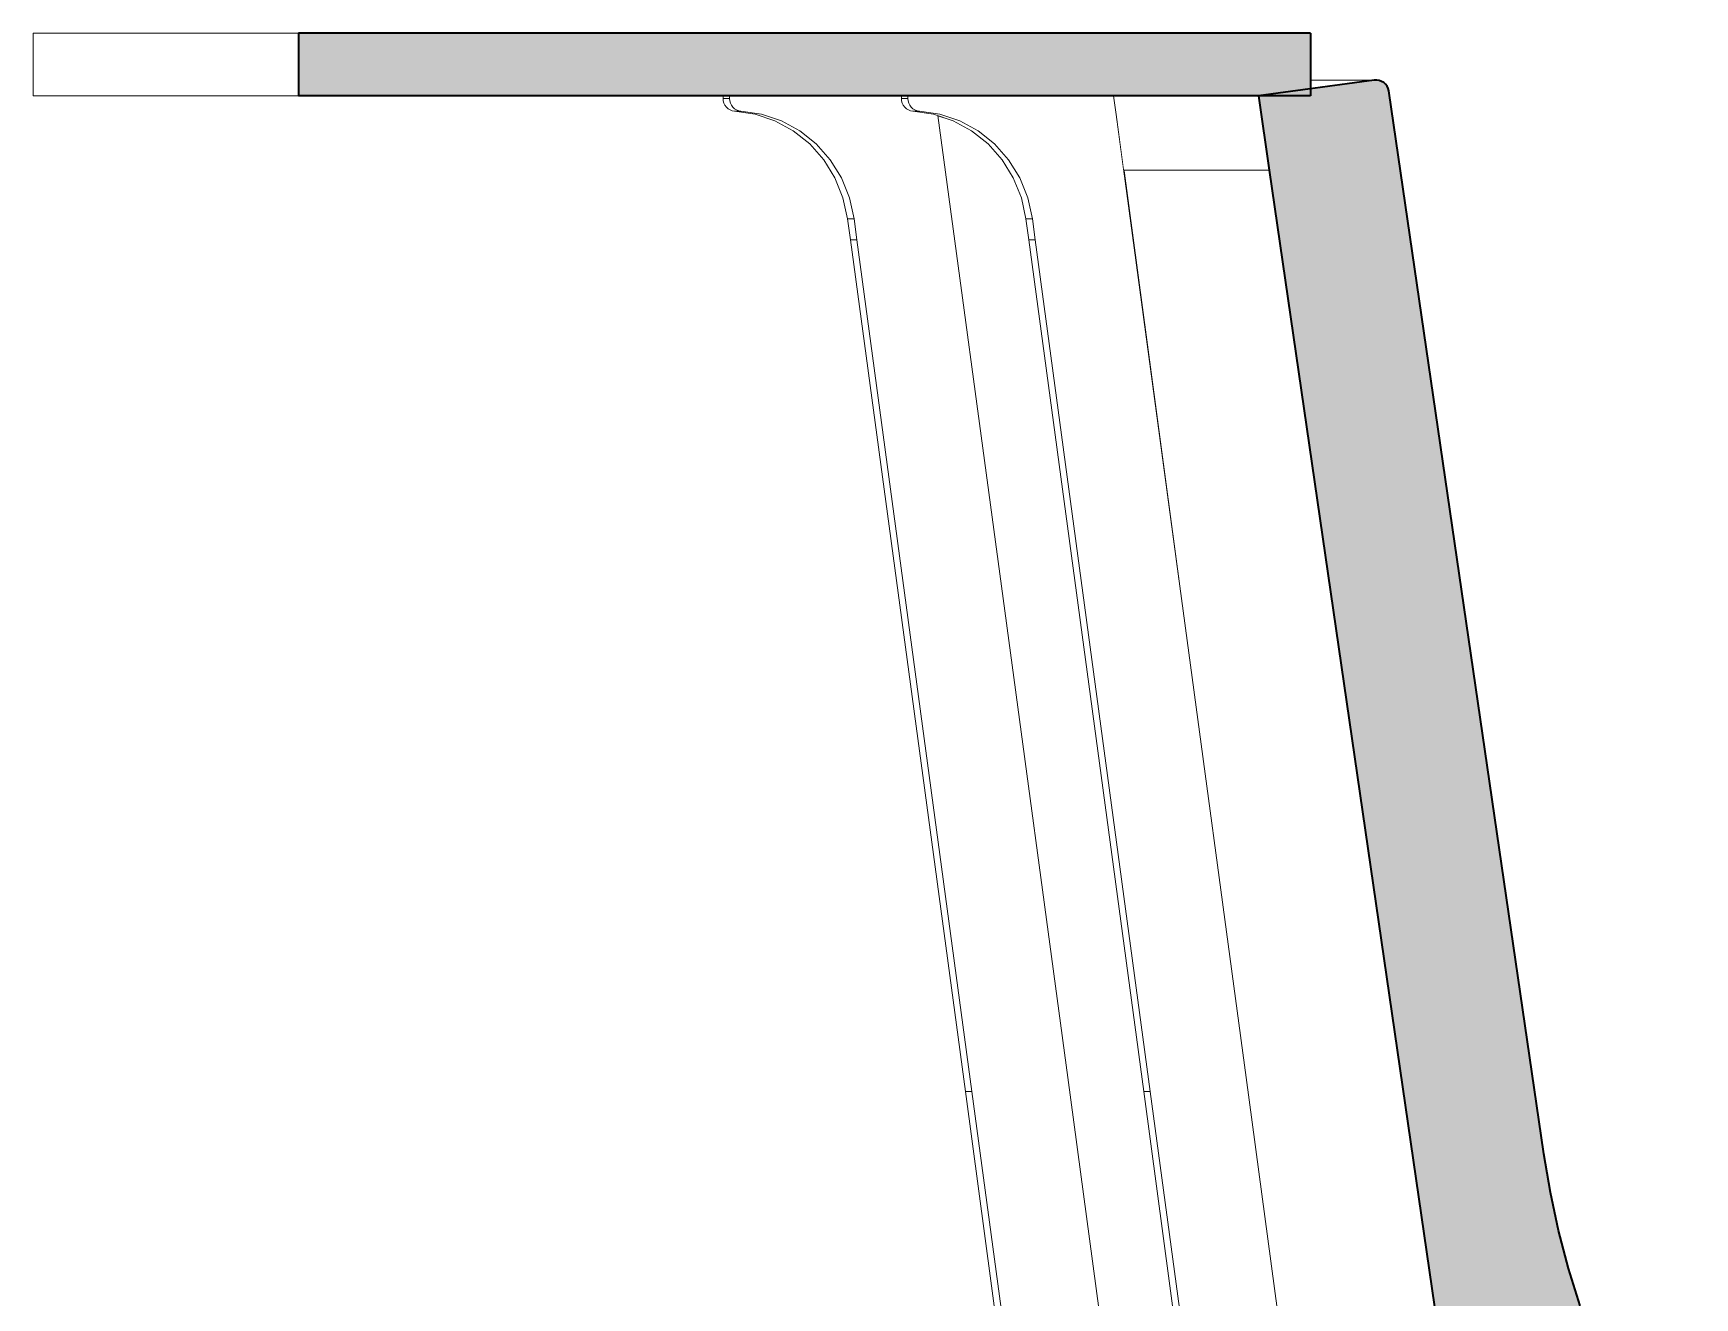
# Model space of a CAD drawing. Header units: millimetres. Extents: x -46169 to 135069, y -86316 to 18123.
# Drawn here: x 122190 to 122853, y -80421 to -79916 of the extents above; entities that cross this region are included whole.
import ezdxf

# ---------------------------------------------------------------- set-up
doc = ezdxf.new("R2010")
doc.units = ezdxf.units.MM
doc.header["$MEASUREMENT"] = 0
doc.linetypes.add('Wipeout_Contour', pattern=[1000, 0, -1000])
doc.layers.add('New_A-25-M_Wall_Int', color=7, linetype='Continuous')
doc.layers.add('New_A-35-M_FFE_Fixed', color=7, linetype='Continuous')
doc.layers.add('New_A-35-M_FFE_Fixed_Pen_No__104', color=7, linetype='Continuous', lineweight=15, true_color=0xa6a6a6)
doc.layers.add('New_A-35-M_FFE_Fixed_Pen_No__44', color=7, linetype='Continuous', lineweight=35, true_color=0x444444)
doc.layers.add('New_A-35-M_FFE_Fixed_Pen_No__93', color=8, linetype='Continuous', lineweight=13)

# ---------------------------------------------------------------- blocks, each defined once
blk = doc.blocks.new('Section Elem_15_3', base_point=(188935.42, -81480.18))
at = {"color": 254, "linetype": 'Wipeout_Contour', "lineweight": 0, "ltscale": 438786.330879}
blk.add_wipeout([(122472.76, -79947.33), (122480.9, -79948.55), (122480.98, -79948.55)], dxfattribs=at).dxf.layer = 'New_A-25-M_Wall_Int'
blk = doc.blocks.new('Section Elem_80_3', base_point=(188935.42, -81480.18))
at = {"color": 254, "linetype": 'Wipeout_Contour', "lineweight": 0, "ltscale": 584219.513288}
blk.add_wipeout([(122190.32, -79941.26), (122296.24, -79941.26), (122296.24, -79916.26), (122190.32, -79916.26)], dxfattribs=at).dxf.layer = 'New_A-35-M_FFE_Fixed'
at = {"color": 254, "linetype": 'Wipeout_Contour', "lineweight": 0, "ltscale": 585806.556246}
blk.add_wipeout([(122700, -79935.04), (122725.44, -79935.04), (122726.45, -79935), (122700, -79935)], dxfattribs=at).dxf.layer = 'New_A-35-M_FFE_Fixed'
at = {"color": 254, "linetype": 'Wipeout_Contour', "lineweight": 0, "ltscale": 584996.880541}
blk.add_wipeout([(122465.61, -79941.26), (122465.61, -79942.34), (122468.2, -79942.34), (122468.2, -79941.26)], dxfattribs=at).dxf.layer = 'New_A-35-M_FFE_Fixed'
at = {"color": 254, "linetype": 'Wipeout_Contour', "lineweight": 0, "ltscale": 585240.258849}
blk.add_wipeout([(122539.46, -79943.28), (122536.87, -79943.28), (122537.13, -79944.19), (122539.72, -79944.19)], dxfattribs=at).dxf.layer = 'New_A-35-M_FFE_Fixed'
at = {"color": 254, "linetype": 'Wipeout_Contour', "lineweight": 0, "ltscale": 585039.276439}
blk.add_wipeout([(122470.17, -79947.33), (122478.39, -79948.55), (122480.9, -79948.55), (122472.76, -79947.33)], dxfattribs=at).dxf.layer = 'New_A-35-M_FFE_Fixed'
at = {"color": 254, "linetype": 'Wipeout_Contour', "lineweight": 0, "ltscale": 585136.774615}
blk.add_wipeout([(122500.19, -79960.46), (122502.78, -79960.46), (122496.21, -79955.21), (122493.62, -79955.21)], dxfattribs=at).dxf.layer = 'New_A-35-M_FFE_Fixed'
at = {"color": 254, "linetype": 'Wipeout_Contour', "lineweight": 0, "ltscale": 585439.970618}
blk.add_wipeout([(122579.56, -79966.8), (122576.97, -79966.8), (122581.44, -79974.04), (122584.03, -79974.04)], dxfattribs=at).dxf.layer = 'New_A-35-M_FFE_Fixed'
at = {"color": 254, "linetype": 'Wipeout_Contour', "lineweight": 0, "ltscale": 585230.984527}
blk.add_wipeout([(122513.47, -79981.97), (122516.06, -79981.97), (122512.85, -79974.04), (122510.27, -79974.04)], dxfattribs=at).dxf.layer = 'New_A-35-M_FFE_Fixed'
at = {"color": 254, "linetype": 'Wipeout_Contour', "lineweight": 0, "ltscale": 585280.665502}
blk.add_wipeout([(122516.46, -79998.78), (122519.05, -79998.78), (122517.91, -79990.34), (122515.32, -79990.34)], dxfattribs=at).dxf.layer = 'New_A-35-M_FFE_Fixed'
at = {"color": 254, "linetype": 'Wipeout_Contour', "lineweight": 0, "ltscale": 585519.072934}
blk.add_wipeout([(122586.5, -79990.34), (122587.64, -79998.78), (122590.22, -79998.78), (122589.09, -79990.34)], dxfattribs=at).dxf.layer = 'New_A-35-M_FFE_Fixed'
at = {"layer": 'New_A-35-M_FFE_Fixed_Pen_No__44', "linetype": 'Continuous'}
for p, q in [((122296.24, -79916.26), (122296.24, -79941.26)), ((122700, -79916.26), (122296.24, -79916.26))]:
    blk.add_line(p, q, dxfattribs=at)
at = {"layer": 'New_A-35-M_FFE_Fixed_Pen_No__93', "linetype": 'Continuous'}
for p, q in [((122190.32, -79916.26), (122190.32, -79941.26)), ((122190.32, -79916.26), (122296.24, -79916.26)), ((122190.32, -79941.26), (122296.24, -79941.26))]:
    blk.add_line(p, q, dxfattribs=at)
at = {"color": 254, "linetype": 'Wipeout_Contour', "lineweight": 0, "ltscale": 585246.670308}
blk.add_wipeout([(122540.7, -79945.78), (122540.13, -79945.03), (122537.55, -79945.03), (122538.11, -79945.78)], dxfattribs=at).dxf.layer = 'New_A-35-M_FFE_Fixed'
at = {"color": 254, "linetype": 'Wipeout_Contour', "lineweight": 0, "ltscale": 585022.59325}
blk.add_wipeout([(122469.27, -79947.19), (122470.17, -79947.33), (122472.76, -79947.33), (122471.86, -79947.19)], dxfattribs=at).dxf.layer = 'New_A-35-M_FFE_Fixed'
at = {"color": 254, "linetype": 'Wipeout_Contour', "lineweight": 0, "ltscale": 585103.353656}
blk.add_wipeout([(122493.62, -79955.21), (122496.21, -79955.21), (122488.87, -79951.2), (122486.28, -79951.2)], dxfattribs=at).dxf.layer = 'New_A-35-M_FFE_Fixed'
at = {"color": 254, "linetype": 'Wipeout_Contour', "lineweight": 0, "ltscale": 585169.830844}
blk.add_wipeout([(122505.79, -79966.8), (122508.38, -79966.8), (122502.78, -79960.46), (122500.19, -79960.46)], dxfattribs=at).dxf.layer = 'New_A-35-M_FFE_Fixed'
at = {"color": 254, "linetype": 'Wipeout_Contour', "lineweight": 0, "ltscale": 585408.258322}
blk.add_wipeout([(122573.96, -79960.46), (122571.37, -79960.46), (122576.97, -79966.8), (122579.56, -79966.8)], dxfattribs=at).dxf.layer = 'New_A-35-M_FFE_Fixed'
at = {"color": 254, "linetype": 'Wipeout_Contour', "lineweight": 0, "ltscale": 585469.404365}
blk.add_wipeout([(122584.03, -79974.04), (122581.44, -79974.04), (122584.65, -79981.97), (122587.24, -79981.97)], dxfattribs=at).dxf.layer = 'New_A-35-M_FFE_Fixed'
at = {"color": 254, "linetype": 'Wipeout_Contour', "lineweight": 0, "ltscale": 585257.276667}
blk.add_wipeout([(122513.47, -79981.97), (122515.32, -79990.34), (122517.91, -79990.34), (122516.06, -79981.97)], dxfattribs=at).dxf.layer = 'New_A-35-M_FFE_Fixed'
at = {"color": 254, "linetype": 'Wipeout_Contour', "lineweight": 0, "ltscale": 585979.087806}
blk.add_wipeout([(122590.22, -79998.78), (122587.64, -79998.78), (122633.48, -80338.79), (122636.07, -80338.79)], dxfattribs=at).dxf.layer = 'New_A-35-M_FFE_Fixed'
at = {"color": 254, "linetype": 'Wipeout_Contour', "lineweight": 0, "ltscale": 585004.873926}
blk.add_wipeout([(122465.95, -79944.19), (122466.37, -79945.03), (122468.96, -79945.03), (122468.54, -79944.19)], dxfattribs=at).dxf.layer = 'New_A-35-M_FFE_Fixed'
at = {"color": 254, "linetype": 'Wipeout_Contour', "lineweight": 0, "ltscale": 585070.554987}
blk.add_wipeout([(122478.39, -79948.55), (122486.28, -79951.2), (122488.87, -79951.2), (122480.98, -79948.55)], dxfattribs=at).dxf.layer = 'New_A-35-M_FFE_Fixed'
at = {"color": 254, "linetype": 'Wipeout_Contour', "lineweight": 0, "ltscale": 585257.561737}
blk.add_wipeout([(122542.17, -79946.88), (122539.58, -79946.88), (122540.45, -79947.19), (122543.03, -79947.19)], dxfattribs=at).dxf.layer = 'New_A-35-M_FFE_Fixed'
at = {"color": 254, "linetype": 'Wipeout_Contour', "lineweight": 0, "ltscale": 585375.203719}
blk.add_wipeout([(122564.8, -79955.21), (122571.37, -79960.46), (122573.96, -79960.46), (122567.39, -79955.21)], dxfattribs=at).dxf.layer = 'New_A-35-M_FFE_Fixed'
at = {"color": 254, "linetype": 'Wipeout_Contour', "lineweight": 0, "ltscale": 585201.54626}
blk.add_wipeout([(122510.27, -79974.04), (122512.85, -79974.04), (122508.38, -79966.8), (122505.79, -79966.8)], dxfattribs=at).dxf.layer = 'New_A-35-M_FFE_Fixed'
at = {"color": 254, "linetype": 'Wipeout_Contour', "lineweight": 0, "ltscale": 585495.690717}
blk.add_wipeout([(122587.24, -79981.97), (122584.65, -79981.97), (122586.5, -79990.34), (122589.09, -79990.34)], dxfattribs=at).dxf.layer = 'New_A-35-M_FFE_Fixed'
at = {"color": 254, "linetype": 'Wipeout_Contour', "lineweight": 0, "ltscale": 585008.247718}
blk.add_wipeout([(122466.37, -79945.03), (122466.93, -79945.78), (122469.52, -79945.78), (122468.96, -79945.03)], dxfattribs=at).dxf.layer = 'New_A-35-M_FFE_Fixed'
at = {"color": 254, "linetype": 'Wipeout_Contour', "lineweight": 0, "ltscale": 585253.932581}
blk.add_wipeout([(122541.38, -79946.4), (122538.8, -79946.4), (122539.58, -79946.88), (122542.17, -79946.88)], dxfattribs=at).dxf.layer = 'New_A-35-M_FFE_Fixed'
at = {"color": 254, "linetype": 'Wipeout_Contour', "lineweight": 0, "ltscale": 585015.510297}
blk.add_wipeout([(122467.62, -79946.4), (122468.41, -79946.88), (122471, -79946.88), (122470.21, -79946.4)], dxfattribs=at).dxf.layer = 'New_A-35-M_FFE_Fixed'
at = {"color": 254, "linetype": 'Wipeout_Contour', "lineweight": 0, "ltscale": 585261.01597}
blk.add_wipeout([(122540.45, -79947.19), (122541.35, -79947.33), (122543.94, -79947.33), (122543.03, -79947.19)], dxfattribs=at).dxf.layer = 'New_A-35-M_FFE_Fixed'
at = {"color": 254, "linetype": 'Wipeout_Contour', "lineweight": 0, "ltscale": 585019.139327}
blk.add_wipeout([(122468.41, -79946.88), (122469.27, -79947.19), (122471.86, -79947.19), (122471, -79946.88)], dxfattribs=at).dxf.layer = 'New_A-35-M_FFE_Fixed'
at = {"color": 254, "linetype": 'Wipeout_Contour', "lineweight": 0, "ltscale": 585277.772184}
blk.add_wipeout([(122552.15, -79948.55), (122543.94, -79947.33), (122541.35, -79947.33), (122549.57, -79948.55)], dxfattribs=at).dxf.layer = 'New_A-35-M_FFE_Fixed'
at = {"color": 254, "linetype": 'Wipeout_Contour', "lineweight": 0, "ltscale": 585011.835955}
blk.add_wipeout([(122469.52, -79945.78), (122466.93, -79945.78), (122467.62, -79946.4), (122470.21, -79946.4)], dxfattribs=at).dxf.layer = 'New_A-35-M_FFE_Fixed'
at = {"color": 254, "linetype": 'Wipeout_Contour', "lineweight": 0, "ltscale": 585243.296939}
blk.add_wipeout([(122539.72, -79944.19), (122537.13, -79944.19), (122537.55, -79945.03), (122540.13, -79945.03)], dxfattribs=at).dxf.layer = 'New_A-35-M_FFE_Fixed'
at = {"color": 254, "linetype": 'Wipeout_Contour', "lineweight": 0, "ltscale": 585308.982715}
blk.add_wipeout([(122549.57, -79948.55), (122557.46, -79951.2), (122560.05, -79951.2), (122552.15, -79948.55)], dxfattribs=at).dxf.layer = 'New_A-35-M_FFE_Fixed'
at = {"color": 254, "linetype": 'Wipeout_Contour', "lineweight": 0, "ltscale": 584999.240385}
blk.add_wipeout([(122468.2, -79942.34), (122465.61, -79942.34), (122465.7, -79943.28), (122468.29, -79943.28)], dxfattribs=at).dxf.layer = 'New_A-35-M_FFE_Fixed'
at = {"color": 254, "linetype": 'Wipeout_Contour', "lineweight": 0, "ltscale": 585250.258299}
blk.add_wipeout([(122540.7, -79945.78), (122538.11, -79945.78), (122538.8, -79946.4), (122541.38, -79946.4)], dxfattribs=at).dxf.layer = 'New_A-35-M_FFE_Fixed'
at = {"color": 254, "linetype": 'Wipeout_Contour', "lineweight": 0, "ltscale": 585341.782845}
blk.add_wipeout([(122560.05, -79951.2), (122557.46, -79951.2), (122564.8, -79955.21), (122567.39, -79955.21)], dxfattribs=at).dxf.layer = 'New_A-35-M_FFE_Fixed'
at = {"color": 254, "linetype": 'Wipeout_Contour', "lineweight": 0, "ltscale": 585001.835253}
blk.add_wipeout([(122465.7, -79943.28), (122465.95, -79944.19), (122468.54, -79944.19), (122468.29, -79943.28)], dxfattribs=at).dxf.layer = 'New_A-35-M_FFE_Fixed'
at = {"color": 254, "linetype": 'Wipeout_Contour', "lineweight": 0, "ltscale": 585237.664705}
blk.add_wipeout([(122539.38, -79942.34), (122536.79, -79942.34), (122536.87, -79943.28), (122539.46, -79943.28)], dxfattribs=at).dxf.layer = 'New_A-35-M_FFE_Fixed'
at = {"color": 254, "linetype": 'Wipeout_Contour', "lineweight": 0, "ltscale": 585235.305739}
blk.add_wipeout([(122539.38, -79941.26), (122536.79, -79941.26), (122536.79, -79942.34), (122539.38, -79942.34)], dxfattribs=at).dxf.layer = 'New_A-35-M_FFE_Fixed'
at = {"color": 254, "linetype": 'Wipeout_Contour', "lineweight": 0, "ltscale": 14395326.28400984}
blk.add_wipeout([(122621.48, -79941.26), (122539.38, -79941.26), (122539.38, -79942.34), (122539.46, -79943.28), (122539.72, -79944.19), (122540.13, -79945.03), (122540.7, -79945.78), (122541.38, -79946.4), (122542.17, -79946.88), (122543.03, -79947.19), (122543.94, -79947.33), (122552.15, -79948.55), (122560.05, -79951.2), (122567.39, -79955.21), (122573.96, -79960.46), (122579.56, -79966.8), (122584.03, -79974.04), (122587.24, -79981.97), (122589.09, -79990.34), (122734.57, -81069.27), (122734.9, -81079.93), (122733.03, -81090.42), (122729.07, -81100.26), (122723.17, -81109), (122715.62, -81116.26), (122706.75, -81121.69), (122696.98, -81125.05), (122686.74, -81126.18), (122685.25, -81126.18), (122684.31, -81126.28), (122683.41, -81126.57), (122682.57, -81127.03), (122681.84, -81127.65), (122681.24, -81128.41), (122680.79, -81129.27), (122680.52, -81130.21), (122680.42, -81131.18), (122680.42, -81132.18), (122839.8, -81132.18), (122839.8, -81131.18), (122839.71, -81130.21), (122839.43, -81129.27), (122838.99, -81128.41), (122838.39, -81127.65), (122837.66, -81127.03), (122836.82, -81126.57), (122835.92, -81126.28), (122834.97, -81126.18), (122831.68, -81126.18), (122821.36, -81125.23), (122811.37, -81122.38), (122802.03, -81117.74), (122793.64, -81111.45), (122786.46, -81103.71), (122780.73, -81094.78), (122776.63, -81084.93), (122774.28, -81074.48), (122742.91, -80841.8), (122742.67, -80836.05), (122743.5, -80830.37), (122745.36, -80824.95), (122748.18, -80820), (122751.86, -80815.69), (122756.28, -80812.2), (122761.25, -80809.63), (122766.6, -80808.1), (122776.29, -80806.46), (122785.97, -80804.79), (122795.65, -80803.09), (122802.12, -80801.93), (122802.28, -80797.9), (122802.45, -80793.22), (122802.61, -80788.55), (122802.75, -80783.87), (122802.87, -80779.19), (122802.98, -80774.52), (122803.08, -80769.84), (122803.16, -80765.16), (122803.21, -80761.54), (122803.25, -80757.91), (122803.29, -80754.29), (122803.31, -80750.66), (122803.33, -80747.07), (122803.33, -80743.41), (122803.33, -80739.79), (122803.32, -80736.16), (122753.88, -80736.16), (122748.72, -80735.68), (122743.72, -80734.26), (122739.05, -80731.94), (122734.86, -80728.79), (122731.27, -80724.92), (122728.4, -80720.46), (122726.35, -80715.53), (122725.18, -80710.31), (122625.49, -79970.97), (122624.07, -79960.52), (122624.07, -79960.46)], dxfattribs=at).dxf.layer = 'New_A-35-M_FFE_Fixed'
at = {"color": 254, "linetype": 'Wipeout_Contour', "lineweight": 0, "ltscale": 439345.65064}
blk.add_wipeout([(122700, -79938.47), (122725.44, -79935.04), (122700, -79935.04)], dxfattribs=at).dxf.layer = 'New_A-35-M_FFE_Fixed'
at = {"color": 254, "linetype": 'Wipeout_Contour', "lineweight": 0, "ltscale": 878432.86776}
blk.add_wipeout([(122621.48, -79941.26), (122624.07, -79960.46), (122624.07, -79960.52), (122625.49, -79970.97), (122683.59, -79970.97), (122679.3, -79941.26)], dxfattribs=at).dxf.layer = 'New_A-35-M_FFE_Fixed'
at = {"color": 254, "linetype": 'Wipeout_Contour', "lineweight": 0, "ltscale": 585740.821831}
blk.add_wipeout([(122516.46, -79998.78), (122562.31, -80338.79), (122564.9, -80338.79), (122519.05, -79998.78)], dxfattribs=at).dxf.layer = 'New_A-35-M_FFE_Fixed'
at = {"color": 254, "linetype": 'Wipeout_Contour', "lineweight": 0, "ltscale": 587395.452132}
blk.add_wipeout([(122633.48, -80338.79), (122731.98, -81069.27), (122734.57, -81069.27), (122636.07, -80338.79)], dxfattribs=at).dxf.layer = 'New_A-35-M_FFE_Fixed'
at = {"layer": 'New_A-35-M_FFE_Fixed_Pen_No__44', "linetype": 'Continuous'}
blk.add_line((122700, -79916.26), (122700, -79941.26), dxfattribs=at)
at = {"layer": 'New_A-35-M_FFE_Fixed_Pen_No__93', "linetype": 'Continuous'}
for p, q in [((122726.45, -79935), (122700, -79935)), ((122725.44, -79935.04), (122700, -79935.04))]:
    blk.add_line(p, q, dxfattribs=at)
at = {"color": 254, "linetype": 'Wipeout_Contour', "lineweight": 0, "ltscale": 586672.431115}
blk.add_wipeout([(122683.59, -79970.97), (122625.49, -79970.97), (122725.17, -80710.23), (122791.02, -80710.23)], dxfattribs=at).dxf.layer = 'New_A-35-M_FFE_Fixed'
at = {"color": 254, "linetype": 'Wipeout_Contour', "lineweight": 0, "ltscale": 586806.594931}
blk.add_wipeout([(122564.9, -80338.79), (122562.31, -80338.79), (122625.13, -80804.68), (122627.72, -80804.68)], dxfattribs=at).dxf.layer = 'New_A-35-M_FFE_Fixed'
at = {"color": 254, "linetype": 'Wipeout_Contour', "lineweight": 0, "ltscale": 4682374.910818895}
blk.add_wipeout([(122536.79, -79941.26), (122468.2, -79941.26), (122468.2, -79942.34), (122468.29, -79943.28), (122468.54, -79944.19), (122468.96, -79945.03), (122469.52, -79945.78), (122470.21, -79946.4), (122471, -79946.88), (122471.86, -79947.19), (122472.76, -79947.33), (122480.98, -79948.55), (122488.87, -79951.2), (122496.21, -79955.21), (122502.78, -79960.46), (122508.38, -79966.8), (122512.85, -79974.04), (122516.06, -79981.97), (122517.91, -79990.34), (122627.72, -80804.68), (122666.73, -80804.68), (122551.37, -79949.15), (122549.57, -79948.55), (122541.35, -79947.33), (122540.45, -79947.19), (122539.58, -79946.88), (122538.8, -79946.4), (122538.11, -79945.78), (122537.55, -79945.03), (122537.13, -79944.19), (122536.87, -79943.28), (122536.79, -79942.34)], dxfattribs=at).dxf.layer = 'New_A-35-M_FFE_Fixed'
at = {"layer": 'New_A-35-M_FFE_Fixed_Pen_No__104', "linetype": 'Continuous'}
blk.add_hatch(color=256, dxfattribs=at).paths.add_polyline_path([(122296.24, -79941.26), (122700, -79941.26), (122700, -79916.26), (122296.24, -79916.26)])
at = {"layer": 'New_A-35-M_FFE_Fixed_Pen_No__44', "linetype": 'Continuous'}
blk.add_line((122700, -79941.26), (122296.24, -79941.26), dxfattribs=at)
at = {"layer": 'New_A-35-M_FFE_Fixed_Pen_No__93', "linetype": 'Continuous'}
for p, q in [((122465.61, -79942.34), (122465.61, -79941.26)), ((122465.7, -79943.28), (122465.61, -79942.34)), ((122465.61, -79942.34), (122468.2, -79942.34)), ((122465.95, -79944.19), (122465.7, -79943.28)), ((122466.37, -79945.03), (122465.95, -79944.19)), ((122466.93, -79945.78), (122466.37, -79945.03)), ((122467.62, -79946.4), (122466.93, -79945.78)), ((122468.2, -79942.34), (122468.2, -79941.26)), ((122468.29, -79943.28), (122468.2, -79942.34)), ((122468.54, -79944.19), (122468.29, -79943.28)), ((122468.96, -79945.03), (122468.54, -79944.19)), ((122469.52, -79945.78), (122468.96, -79945.03)), ((122470.21, -79946.4), (122469.52, -79945.78)), ((122536.79, -79941.26), (122536.79, -79942.34)), ((122536.79, -79942.34), (122536.87, -79943.28)), ((122539.38, -79942.34), (122536.79, -79942.34)), ((122536.87, -79943.28), (122537.13, -79944.19)), ((122537.13, -79944.19), (122537.55, -79945.03)), ((122537.55, -79945.03), (122538.11, -79945.78)), ((122538.11, -79945.78), (122538.8, -79946.4)), ((122539.38, -79941.26), (122539.38, -79942.34)), ((122539.38, -79942.34), (122539.46, -79943.28)), ((122539.46, -79943.28), (122539.72, -79944.19)), ((122539.72, -79944.19), (122540.13, -79945.03)), ((122540.13, -79945.03), (122540.7, -79945.78)), ((122540.7, -79945.78), (122541.38, -79946.4)), ((122468.41, -79946.88), (122467.62, -79946.4)), ((122469.27, -79947.19), (122468.41, -79946.88)), ((122470.17, -79947.33), (122469.27, -79947.19)), ((122478.39, -79948.55), (122470.17, -79947.33)), ((122470.17, -79947.33), (122472.76, -79947.33)), ((122471, -79946.88), (122470.21, -79946.4)), ((122471.86, -79947.19), (122471, -79946.88)), ((122472.76, -79947.33), (122471.86, -79947.19)), ((122480.98, -79948.55), (122472.76, -79947.33)), ((122486.28, -79951.2), (122478.39, -79948.55)), ((122488.87, -79951.2), (122480.98, -79948.55)), ((122493.62, -79955.21), (122486.28, -79951.2)), ((122496.21, -79955.21), (122488.87, -79951.2)), ((122538.8, -79946.4), (122539.58, -79946.88)), ((122539.58, -79946.88), (122540.45, -79947.19)), ((122540.45, -79947.19), (122541.35, -79947.33)), ((122543.94, -79947.33), (122541.35, -79947.33)), ((122541.38, -79946.4), (122542.17, -79946.88)), ((122542.17, -79946.88), (122543.03, -79947.19)), ((122543.03, -79947.19), (122543.94, -79947.33)), ((122500.19, -79960.46), (122493.62, -79955.21)), ((122502.78, -79960.46), (122496.21, -79955.21)), ((122505.79, -79966.8), (122500.19, -79960.46)), ((122508.38, -79966.8), (122502.78, -79960.46)), ((122510.27, -79974.04), (122505.79, -79966.8)), ((122512.85, -79974.04), (122508.38, -79966.8)), ((122513.47, -79981.97), (122510.27, -79974.04)), ((122516.06, -79981.97), (122512.85, -79974.04)), ((122515.32, -79990.34), (122513.47, -79981.97)), ((122517.91, -79990.34), (122516.06, -79981.97)), ((122516.46, -79998.78), (122515.32, -79990.34)), ((122515.32, -79990.34), (122517.91, -79990.34)), ((122519.05, -79998.78), (122517.91, -79990.34)), ((122516.46, -79998.78), (122519.05, -79998.78))]:
    blk.add_line(p, q, dxfattribs=at)
at = {"color": 254, "linetype": 'Wipeout_Contour', "lineweight": 0, "ltscale": 1464481.857652652}
blk.add_wipeout([(122557.46, -79951.2), (122551.37, -79949.15), (122654, -80710.31), (122683.58, -80710.31), (122586.5, -79990.34), (122584.65, -79981.97), (122581.44, -79974.04), (122576.97, -79966.8), (122571.37, -79960.46), (122564.8, -79955.21)], dxfattribs=at).dxf.layer = 'New_A-35-M_FFE_Fixed'
at = {"layer": 'New_A-35-M_FFE_Fixed_Pen_No__104', "linetype": 'Continuous'}
blk.add_hatch(color=256, dxfattribs=at).paths.add_polyline_path([(122731.04, -79938.34), (122730.61, -79937.45), (122730.02, -79936.66), (122729.27, -79936), (122728.4, -79935.49), (122727.45, -79935.15), (122726.45, -79935), (122725.44, -79935.04), (122679.3, -79941.26), (122683.59, -79970.97), (122791.02, -80710.23), (122837.16, -80704.01), (122838.14, -80703.78), (122839.05, -80703.38), (122839.87, -80702.81), (122840.55, -80702.1), (122841.08, -80701.28), (122841.44, -80700.37), (122841.61, -80699.41), (122841.58, -80698.44), (122840.86, -80691.46), (122840.48, -80684.44), (122840.43, -80677.42), (122840.73, -80670.41), (122841.36, -80663.41), (122842.33, -80656.45), (122843.64, -80649.54), (122845.28, -80642.7), (122849.7, -80622.64), (122852.41, -80602.29), (122853.39, -80581.8), (122852.62, -80561.29), (122850.12, -80540.92), (122845.9, -80520.81), (122839.99, -80501.11), (122832.42, -80481.94), (122825.27, -80467.96), (122818.74, -80453.7), (122812.85, -80439.18), (122807.6, -80424.44), (122803, -80409.49), (122799.06, -80394.37), (122795.8, -80379.1), (122793.2, -80363.71), (122731.28, -79939.3)])
at = {"layer": 'New_A-35-M_FFE_Fixed_Pen_No__44', "linetype": 'Continuous', "flags": 128}
for points in [[(122807.6, -80424.44), (122803, -80409.49), (122799.06, -80394.37), (122795.8, -80379.1), (122793.2, -80363.71), (122731.28, -79939.3), (122731.04, -79938.34), (122730.61, -79937.45), (122730.02, -79936.66), (122729.27, -79936), (122728.4, -79935.49), (122727.45, -79935.15), (122726.45, -79935), (122725.44, -79935.04), (122679.3, -79941.26)], [(122679.3, -79941.26), (122683.59, -79970.97), (122791.02, -80710.23)]]:
    blk.add_lwpolyline(points, dxfattribs=at)
at = {"layer": 'New_A-35-M_FFE_Fixed_Pen_No__93', "linetype": 'Continuous'}
for p, q in [((122622.48, -79948.69), (122621.48, -79941.26)), ((122541.35, -79947.33), (122549.57, -79948.55)), ((122543.94, -79947.33), (122552.15, -79948.55)), ((122549.57, -79948.55), (122557.46, -79951.2)), ((122551.37, -79949.15), (122576.71, -80137.1)), ((122552.15, -79948.55), (122560.05, -79951.2)), ((122557.46, -79951.2), (122564.8, -79955.21)), ((122560.05, -79951.2), (122567.39, -79955.21)), ((122647.89, -80137.1), (122622.48, -79948.69)), ((122564.8, -79955.21), (122571.37, -79960.46)), ((122567.39, -79955.21), (122573.96, -79960.46)), ((122571.37, -79960.46), (122576.97, -79966.8)), ((122573.96, -79960.46), (122579.56, -79966.8)), ((122576.97, -79966.8), (122581.44, -79974.04)), ((122579.56, -79966.8), (122584.03, -79974.04)), ((122683.59, -79970.97), (122625.47, -79970.97)), ((122581.44, -79974.04), (122584.65, -79981.97)), ((122584.03, -79974.04), (122587.24, -79981.97)), ((122584.65, -79981.97), (122586.5, -79990.34)), ((122587.24, -79981.97), (122589.09, -79990.34)), ((122589.09, -79990.34), (122586.5, -79990.34)), ((122586.5, -79990.34), (122587.64, -79998.78)), ((122589.09, -79990.34), (122590.22, -79998.78)), ((122562.31, -80338.79), (122516.46, -79998.78)), ((122564.9, -80338.79), (122519.05, -79998.78)), ((122590.22, -79998.78), (122587.64, -79998.78)), ((122587.64, -79998.78), (122633.48, -80338.79)), ((122590.22, -79998.78), (122636.07, -80338.79)), ((122576.71, -80137.1), (122603.16, -80333.26)), ((122674.34, -80333.26), (122647.89, -80137.1)), ((122603.16, -80333.26), (122647.79, -80664.2)), ((122718.96, -80664.2), (122674.34, -80333.26)), ((122625.13, -80804.68), (122562.31, -80338.79)), ((122562.31, -80338.79), (122564.9, -80338.79)), ((122627.72, -80804.68), (122564.9, -80338.79)), ((122636.07, -80338.79), (122633.48, -80338.79)), ((122633.48, -80338.79), (122731.98, -81069.27)), ((122636.07, -80338.79), (122734.57, -81069.27))]:
    blk.add_line(p, q, dxfattribs=at)

msp = doc.modelspace()

# ---------------------------------------------------------------- block references
at = {"layer": 'New_A-25-M_Wall_Int'}
msp.add_blockref('Section Elem_15_3', (188935.42, -81480.18), dxfattribs=at)

# ---------------------------------------------------------------- next in the draw order: block references
at = {"layer": 'New_A-35-M_FFE_Fixed'}
msp.add_blockref('Section Elem_80_3', (188935.42, -81480.18), dxfattribs=at)

doc.saveas('drawing.dxf')
